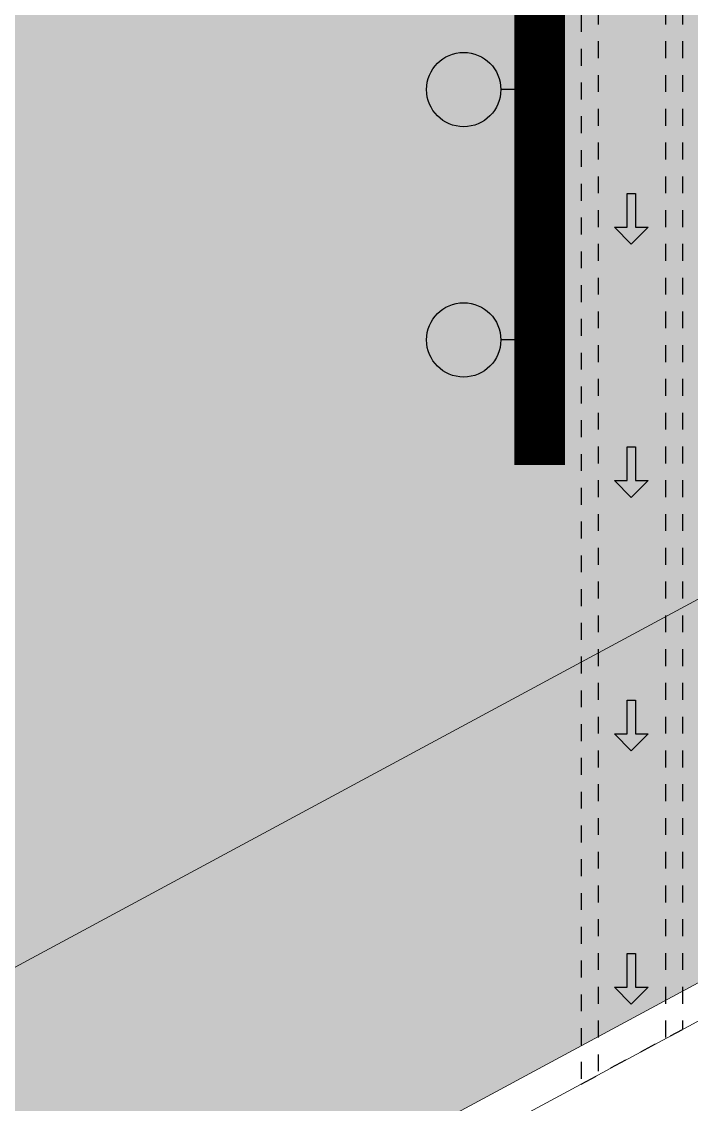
# Model space of a CAD drawing. Header units: metres. Extents: x 349703 to 349913, y 9282546 to 9282694.
# Drawn here: x 349741.59 to 349745.56, y 9282569.59 to 9282576.01 of the extents above; entities that cross this region are included whole.
import ezdxf

# ---------------------------------------------------------------- set-up
doc = ezdxf.new("R2010")
doc.units = ezdxf.units.M
doc.header["$LTSCALE"] = 0.25
doc.linetypes.add('01 nivel$0$HIDDEN2', pattern=[0.1875, 0.125, -0.0625])
for name, color, linetype, lineweight in [('.', 7, 'Continuous', 0), ('0_ CUNETAS', 160, 'Continuous', 5), ('AREA-VERDE', 3, 'CONTINUOUS', 9), ('ARQ-FONDO', 253, 'CONTINUOUS', 9), ('CUNETAS-RED', 5, 'CONTINUOUS', 18), ('LLORAD-SIMB', 1, 'CONTINUOUS', 25), ('LLORAD-TRAMO', 1, 'CONTINUOUS', 70)]:
    doc.layers.add(name, color=color, linetype=linetype, lineweight=lineweight)

# ---------------------------------------------------------------- blocks, each defined once
blk = doc.blocks.new('*U2188')
at = {"layer": '.', "lineweight": 30}
h = blk.add_hatch(color=1, dxfattribs=at)
h.dxf.hatch_style = 1
h.paths.add_polyline_path([(-0.025, -0.05), (-0.1, -0.05), (0, -0.15), (0.1, -0.05), (0.025, -0.05), (0.025, 0.15), (-0.025, 0.15)])
at = {"layer": '0_ CUNETAS', "color": 1, "lineweight": 30}
blk.add_lwpolyline([(-0.1, -0.05), (-0.025, -0.05), (-0.025, 0.15), (0.025, 0.15), (0.025, -0.05), (0.1, -0.05), (0, -0.15)], close=True, dxfattribs=at)
blk = doc.blocks.new('*U2186')
at = {"layer": '0_ CUNETAS', "color": 0, "linetype": 'ByBlock', "lineweight": -2, "transparency": 16777216}
for p in [(0, 4.5), (0, 3), (0, 1.5), (0, 0)]:
    blk.add_blockref('*U2188', p, dxfattribs=at)
blk = doc.blocks.new('drenaje')
at = {"layer": 'CUNETAS-RED', "linetype": '01 nivel$0$HIDDEN2', "lineweight": 30}
for p, q in [((26.85, -77.0477), (26.85, -105.7693)), ((27.25, -77.0477), (27.25, -105.5538)), ((27.35, -77.0477), (27.35, -105.4999))]:
    blk.add_line(p, q, dxfattribs=at)
at = {"layer": 'CUNETAS-RED', "linetype": '01 nivel$0$HIDDEN2', "lineweight": 30, "elevation": 0.0013, "flags": 128}
for points in [[(26.75, -76.8922), (26.75, -105.4737), (26.75, -105.8231)], [(26.75, -105.8231), (27.35, -105.4999)]]:
    blk.add_lwpolyline(points, dxfattribs=at)
at = {"layer": 'CUNETAS-RED', "lineweight": 0}
blk.add_blockref('*U2186', (27.0465, -105.1993), dxfattribs=at)

msp = doc.modelspace()

# ---------------------------------------------------------------- hatches: boundary and pattern name
at = {"layer": 'AREA-VERDE', "lineweight": 0, "true_color": 0xc4e4b2, "transparency": 33554687}
h = msp.add_hatch(color=3, dxfattribs=at)
h.dxf.hatch_style = 1
h.paths.add_polyline_path([(349784.0965, 9282589.7896), (349737.205, 9282589.7896, 0.354782), (349731.1609, 9282584.6326), (349731.1609, 9282564.2381), (349738.7511, 9282566.6262), (349745.829, 9282570.4392), (349765.7631, 9282581.1777), (349771.534, 9282584.2865)])
h.paths.add_polyline_path([(349774.5464, 9282587.7896), (349770.657, 9282586.0859), (349764.8145, 9282582.9385), (349744.8805, 9282572.1999), (349737.9697, 9282568.477), (349733.1609, 9282566.964), (349733.1609, 9282584.4319, -0.342532), (349737.2318, 9282587.7896)], flags=16)
at = {"layer": 'AREA-VERDE', "lineweight": 0, "true_color": 0xc4e4b2, "transparency": 33554610}
h = msp.add_hatch(color=3, dxfattribs=at)
h.dxf.hatch_style = 1
h.paths.add_polyline_path([(349770.657, 9282586.0859), (349774.5464, 9282587.7896), (349737.2318, 9282587.7896, 0.342532), (349733.1609, 9282584.4319), (349733.1609, 9282566.964), (349737.9697, 9282568.477), (349744.8805, 9282572.1999), (349764.8145, 9282582.9385)])

# ---------------------------------------------------------------- linework, layer by layer
at = {"layer": 'ARQ-FONDO'}
for points in [[(349730.9609, 9282563.9655), (349730.9975, 9282563.977), (349731.1609, 9282564.0284), (349738.8292, 9282566.4411), (349745.9238, 9282570.2631), (349765.8579, 9282581.0017), (349771.6217, 9282584.1066), (349785.0516, 9282589.9896)], [(349731.1609, 9282564.2381), (349738.7511, 9282566.6262), (349745.829, 9282570.4392), (349765.7631, 9282581.1777), (349771.534, 9282584.2865), (349784.0965, 9282589.7896)], [(349733.1609, 9282566.964), (349737.9697, 9282568.477), (349744.8805, 9282572.1999), (349764.8145, 9282582.9385), (349770.657, 9282586.0859), (349774.5464, 9282587.7896)]]:
    msp.add_lwpolyline(points, dxfattribs=at)
at = {"layer": 'LLORAD-SIMB'}
for p, q in [((349744.66, 9282575.6041), (349744.43, 9282575.6041)), ((349744.66, 9282574.1214), (349744.43, 9282574.1214))]:
    msp.add_line(p, q, dxfattribs=at)
for centre in [(349744.21, 9282575.6041), (349744.21, 9282574.1214)]:
    msp.add_circle(centre, 0.22, dxfattribs=at)
at = {"layer": 'LLORAD-TRAMO', "const_width": 0.3}
msp.add_lwpolyline([(349744.66, 9282576.3455), (349744.66, 9282576.0983), (349744.66, 9282575.8512), (349744.66, 9282575.6041), (349744.66, 9282575.357), (349744.66, 9282575.1098), (349744.66, 9282574.8627), (349744.66, 9282574.6156), (349744.66, 9282574.3685), (349744.66, 9282574.1214), (349744.66, 9282573.8742), (349744.66, 9282573.6271), (349744.66, 9282573.38)], dxfattribs=at)

# ---------------------------------------------------------------- block references
at = {"layer": 'CUNETAS-RED', "lineweight": 30}
msp.add_blockref('drenaje', (349718.1559, 9282675.5378), dxfattribs=at)

doc.saveas('drawing.dxf')
